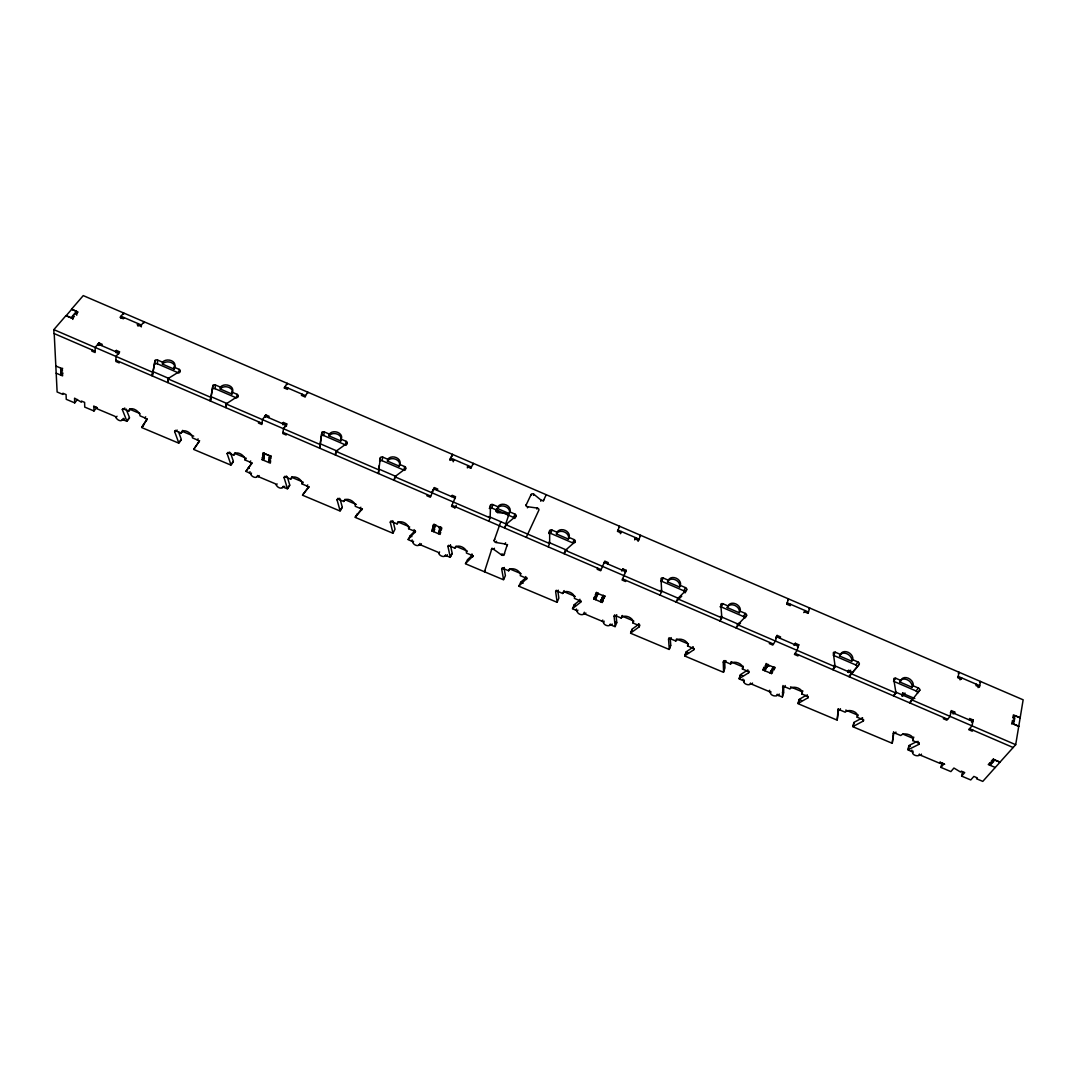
<?xml version="1.0" encoding="UTF-8"?>
<svg xmlns="http://www.w3.org/2000/svg" width="1077" height="1077" viewBox="0 0 1077 1077"><rect width="100%" height="100%" fill="white"/><g stroke="black" fill="none" stroke-linecap="round" stroke-linejoin="round"><path stroke-width="1.5" d="M91.828 349.837L91.828 351.102L95.139 352.529L95.166 347.454L98.909 342.917L102.234 344.344L101.305 345.475M574.795 542.673L575.212 541.637A1.858 1.427 22.2 0 0 574.095 539.604L568.993 537.41A6.489 4.968 21.6 0 0 565.088 530.328A6.489 4.968 21.6 0 0 557.078 532.267L551.976 530.072A1.858 1.414 21.1 0 0 549.674 530.624L549.647 543.131L548.26 546.86M97.967 345.327L97.98 344.048L118.753 353L118.726 353.956M98.896 345.461L98.909 342.917M782.427 696.765L782.979 685.51M783.719 686.574L783.652 692.632L782.333 697.061L778.779 695.567A1.844 1.09 17.5 0 0 776.8 695.54A3.675 2.194 17.6 0 1 772.842 695.473A3.675 2.194 17.6 0 1 770.459 692.874A1.831 1.09 17.8 0 0 769.261 691.569L752.096 684.339A1.831 1.09 18.2 0 0 750.13 684.312A3.662 2.194 18.3 0 1 746.213 684.258A3.662 2.194 18.3 0 1 743.803 681.66A1.831 1.09 18.5 0 0 742.591 680.354L739.064 678.86L740.384 674.781L742.591 675.71M116.303 352.96L116.343 350.429L119.668 351.869L115.979 356.433L115.885 361.482L119.21 362.922L119.237 361.657M120.92 318.159L120.961 316.248L141.356 325.025L141.289 326.923M123.626 314.255L123.653 312.99L120.059 317.338L123.316 318.752L124.218 317.648M515.466 517.579L515.991 516.098A1.858 1.414 19.3 0 0 514.914 514.092L509.825 511.898A6.475 4.941 18.8 0 0 506.109 504.911A6.475 4.941 18.8 0 0 497.964 506.782L492.876 504.601A1.858 1.414 18.3 0 0 490.547 505.126L490.129 517.458L488.904 521.228M138.004 326.156L138.085 323.625L137.196 324.715L140.468 326.129L144.008 321.74L143.955 323.006M152.167 375.873L152.342 372.13L53.85 329.629L65.953 315.628L72.536 318.469L74.421 316.261L72.778 315.548L72.832 319.398M155.034 360.485L152.355 375.523L155.034 360.485A1.885 1.346 5.6 0 1 157.592 360.055L162.56 362.195A6.597 4.698 5.9 0 1 171.445 360.701A6.597 4.698 5.9 0 1 174.178 367.203L174.07 369.088L162.465 364.08L162.56 362.195M174.178 367.203L179.159 369.357L178.917 373.086L157.404 363.811L157.592 360.055M837.246 719.826L838.148 708.693M838.687 709.07L837.125 720.123L797.963 703.644L799.161 699.485L801.598 700.521M179.159 369.357A1.885 1.346 6.2 0 1 179.953 371.228L168.174 378.512L167.958 382.254A1.898 1.36 5.7 0 0 167.689 382.497L167.85 378.821L210.594 397.265L210.271 400.954M847.909 672.358L848.272 670.486M848.73 672.56L848.864 670.136M179.872 372.386L179.953 371.228M212.923 385.445L210.432 400.59L212.923 385.445A1.871 1.36 7.2 0 1 215.44 385.001L220.435 387.155A6.556 4.752 7.6 0 1 229.186 385.593A6.556 4.752 7.6 0 1 232.094 392.176L231.892 394.02L220.246 388.999L220.435 387.155M232.094 392.176L237.088 394.33L236.684 398.005L215.09 388.689L215.44 385.001M378.498 473.126L379.185 465.654M405.289 470.07L405.679 468.535A1.858 1.4 14.3 0 0 404.696 466.583L399.634 464.402A6.489 4.887 13.8 0 0 396.242 457.577A6.489 4.887 13.8 0 0 387.855 459.327L382.806 457.146A1.858 1.4 13.4 0 0 380.396 457.644L378.35 473.517M892.294 742.982L893.614 731.714M893.843 732.858L892.173 743.278L852.836 726.719L853.899 722.505M902.095 696.281L902.62 692.955M902.634 696.348L902.984 692.78M237.088 394.33A1.871 1.36 7.9 0 1 237.923 396.215L226.48 403.673L226.103 407.348A1.885 1.387 7.5 0 0 225.86 407.577L226.17 403.983L320.273 444.599M268.981 460.121L270.61 460.808L270.34 463.123L262.169 459.691L262.425 457.375L264.794 453.794M264.296 455.934L262.653 455.248L262.909 452.919L271.135 456.365L270.865 458.694L269.223 457.994L270.798 455.611M237.802 397.373L237.923 396.215M263.798 460.377L264.552 453.605L269.479 455.679L268.712 462.437L270.287 460.054M319.788 447.79L321.256 435.997A1.858 1.387 11 0 1 323.692 435.525L345.434 444.895A1.858 1.387 11.8 0 1 346.121 445.366M329.374 434.112L329.037 435.902L340.763 440.951L341.113 439.174A6.502 4.846 11.5 0 0 337.882 432.429A6.502 4.846 11.5 0 0 329.374 434.112L324.339 431.944A1.858 1.387 11 0 0 321.902 432.415L319.64 448.167M258.655 421.847L258.493 423.059L261.846 424.5L262.478 419.667L265.75 414.874L269.102 416.328L268.294 417.513M264.767 417.284L264.929 416.072L285.93 425.132L285.795 426.034M265.427 417.297L265.75 414.874M284.678 388.299L284.907 386.778L305.518 395.649L305.316 396.861M287.074 384.556L287.249 383.331L284.113 387.922L287.411 389.349L288.192 388.191M283.009 424.89L283.359 422.48L286.724 423.921L286.361 426.33M286.724 423.921L283.52 428.74L282.807 433.546L286.159 435L286.347 433.802M307.618 393.388L307.807 392.176L304.737 396.807L301.439 395.38L302.206 394.222M993.627 758.895L993.102 761.829L991.365 761.102L992.994 759.272L999.954 762.193L1015.692 744.692L1023.15 699.808L83.252 295.61L71.486 309.234L78.042 312.047L76.157 314.242L74.515 313.542M1020.121 717.874L1014.857 715.68L1013.43 724.107L1018.721 726.315M1011.613 723.973L1014.211 721.146L1014.669 718.494L1012.918 717.74L1013.417 714.859L1020.161 717.767M990.611 762.341L990.1 765.262L994.825 759.945L1000.062 762.139L995.296 767.443L988.269 764.576L989.884 762.772L991.621 763.499M321.471 434.812L321.902 432.415M323.692 435.525L324.339 431.944M995.215 767.497L982.776 781.39L976.502 778.752L977.297 777.863L973.864 776.423L970.754 779.95L961.64 776.113L962.475 771.778M969.367 719.961L969.65 718.494L973.15 720.015L972.033 725.858L968.694 729.654L972.194 731.162L973.043 730.219M335.27 454.911L335.957 451.371L379.158 470.016M335.553 454.602L336.239 451.048L347.077 443.28A1.858 1.387 11.9 0 0 346.148 441.341L341.113 439.174M976.274 684.191L976.004 685.605L979.451 687.086L980.514 681.472L979.908 682.212M345.434 444.895L346.148 441.341M346.848 444.384L347.077 443.28M954.464 713.526L954.747 712.072L951.247 710.564L950.076 716.38L946.818 720.203L943.317 718.696L944.125 717.74M961.64 776.113L964.723 772.586L961.303 771.145L960.536 772.034L953.926 768.036L950.883 771.59L940.961 767.416L941.837 763.108L944.664 764.293M910.469 746.294L908.894 745.634L907.951 749.902L911.532 751.423A1.885 1.09 14.3 0 1 912.65 752.688A3.769 2.181 14.1 0 0 914.898 755.246A3.769 2.181 14.1 0 0 919.071 755.394A1.885 1.09 14 0 1 921.158 755.462L939.804 763.31L940.073 761.951M919.071 755.394L919.354 754.048M921.158 755.462L921.441 754.129M917.133 741.42L909.176 745.405L908.221 749.673L918.869 744.369L919.233 742.767M912.65 752.688L913.013 751.086M918.869 744.369A1.898 1.104 14 0 0 917.9 742.74L918.183 741.393M917.9 742.74L912.744 740.572L913.229 738.432A6.637 3.877 14.2 0 0 913.74 737.058M911.532 751.423L911.829 750.077M380.396 457.644L379.602 461.158A1.844 1.4 13.3 0 1 381.998 460.66L403.821 470.07A1.844 1.4 14.3 0 1 404.387 470.42M381.998 460.66L382.806 457.146M893.183 733.572A1.898 1.104 14.5 0 1 895.606 733.37L895.916 732.037M902.27 694.49A1.858 1.117 14 0 1 904.653 694.248L904.949 692.969M399.634 464.402L399.217 466.153L387.437 461.077L387.855 459.327M394.047 480.288L394.896 476.801L490.022 517.849M394.33 479.965L395.178 476.478L405.679 468.535M403.821 470.07L404.696 466.583M862.435 717.821L854.169 722.277L853.092 726.49L863.31 721.025A1.885 1.104 15.3 0 0 862.273 719.369L862.61 718.036M863.31 721.025L863.633 719.692M862.273 719.369L857.157 717.215L857.696 715.101A6.57 3.891 15.6 0 0 857.884 714.791M441.031 527.743L439.026 531.513L440.695 532.213L440.116 534.407L431.823 530.921L434.394 524.957M435.902 524.889L434.57 527.393L432.9 526.693L433.466 524.486L441.812 527.986L441.22 530.194L439.564 529.494L440.897 526.976M435.135 525.186L433.479 531.621L434.812 529.117M440.143 527.286L438.447 533.707L441.112 528.686L438.635 527.649M837.731 710.268A1.871 1.117 15.9 0 1 840.087 710.039L840.437 708.72M847.936 671.752A1.831 1.117 15.4 0 1 850.265 671.496L850.601 670.231M427.259 494.626L426.95 495.77L430.342 497.237L434.368 487.612L437.76 489.066L437.074 490.331M433.358 490.022L433.681 488.864L454.898 498.018L454.642 498.88M433.721 489.914L434.368 487.612M806.094 695.379L799.403 699.242L798.205 703.402L807.979 697.775L808.356 696.469M449.917 460.364L452.555 454.427L452.232 455.584M807.979 697.775A1.858 1.117 16.7 0 0 806.915 696.092L807.279 694.8M453.242 461.791L453.902 459.475L453.242 460.687L449.903 459.26L452.555 454.427M806.915 696.092L801.813 693.951L802.405 691.865A6.502 3.904 17 0 0 802.782 690.842M782.521 687.072A1.858 1.117 17.3 0 1 784.823 686.816L785.214 685.524M793.964 645.325L795.284 643.292L798.757 644.786L797.101 650.373L794.436 654.426L797.909 655.92L798.569 654.91M451.505 496.551L452.178 495.285L455.571 496.753L451.519 506.378L454.911 507.846L455.261 506.715M467.378 467.876L468.064 465.574L467.418 466.785L470.757 468.226L473.341 463.366L472.991 464.524M778.779 695.567L779.236 694.019M794.866 644.679L795.284 643.292M776.8 695.54L777.177 694.248M471.134 467.876L471.403 467.014L450.576 458.048M506.702 513.487L497.722 512.558A1.777 1.144 26.7 0 1 495.932 510.633L496.443 508.963M769.261 691.569L769.651 690.276M770.459 692.874L770.849 691.582M763.876 667.242L763.028 670.002L771.549 673.583L772.397 670.823M772.142 669.086L773.851 669.8L774.686 667.04M780.125 638.324L780.556 636.938L777.096 635.443L775.803 637.49M790.599 604.318L790.195 605.664L786.789 604.197L788.431 598.866L787.799 599.916M492.054 548.139L484.462 571.766L485.054 570.568M767.201 664.617L765.909 668.736L764.199 668.023L763.028 670.002M767.861 664.172L766.999 666.932L765.289 666.205L766.151 663.459M777.096 635.443L775.373 640.99L772.788 645.069L769.328 643.575L769.974 642.565M765.585 667.969L764.724 670.715L768.197 664.94M505.894 523.395L508.829 514.725M752.096 684.339L752.5 683.06M491.341 549.58A1.817 1.131 26.2 0 1 493.831 549.445L501.519 554.924A1.817 1.131 25.9 0 0 504.009 554.79L506.85 545.958A1.831 1.144 26 0 0 505.019 543.979L495.999 542.498A1.831 1.144 26.3 0 1 494.155 540.533L500.818 521.699M750.13 684.312L750.534 683.033M746.98 670.54L740.613 674.525L739.293 678.618L748.596 672.815L749.08 671.267M742.591 680.354L743.009 679.075M743.803 681.66L744.301 680.125M748.596 672.815A1.844 1.117 18.3 0 0 747.478 671.119L747.882 669.84M747.478 671.119L742.403 668.992L743.063 666.932A6.435 3.918 18.6 0 0 743.332 666.273M489.429 508.532L490.547 505.126M489.497 508.411A1.844 1.414 18.3 0 1 491.758 507.994L492.876 504.601M723.582 672.008L723.259 662.167A1.844 1.117 19 0 1 725.494 661.884L730.556 664.011L731.243 661.965A6.435 3.918 18.6 0 1 731.445 661.668M509.825 511.898L509.246 513.594L497.399 508.479L497.964 506.782M725.494 661.884L725.925 660.605M737.166 624.297A1.804 1.131 18.6 0 1 737.987 624.512L738.391 623.287M723.259 662.167L723.771 660.632M504.709 528.053L505.867 524.687L549.539 543.535M504.951 527.717L506.123 524.351L515.991 516.098M514.819 518.508A1.844 1.414 19.3 0 0 513.729 517.472L514.914 514.092M692.982 647.237L686.345 651.72L684.905 655.745L693.776 649.781A1.831 1.117 19.9 0 0 692.619 648.071L693.063 646.806M693.776 649.781L694.234 648.516M546.241 494.72L543.791 499.849A1.831 1.373 20.2 0 1 541.058 500.118L533.842 494.262A1.831 1.373 19.8 0 0 531.109 494.518L525.818 505.678M530.732 495.582L531.109 494.518M527.407 507.819L527.784 506.755A1.844 1.4 19.7 0 1 526.195 504.615M692.619 648.071L687.57 645.944L688.284 643.925A6.395 3.918 20.2 0 0 688.432 643.602M533.465 495.326L533.842 494.262M670.257 638.298L670.742 645.15L669.275 649.162L668.548 639.173A1.831 1.117 20.6 0 1 670.729 638.876L675.777 640.99L676.518 638.984L688.284 643.925M526.249 537.356L538.85 510.202A1.844 1.4 20.2 0 0 537.261 508.061L527.784 506.755M536.871 509.111L537.261 508.061M540.681 501.182L541.058 500.118M670.675 645.46L669.194 649.471L630.57 633.222L632.132 629.251M543.791 499.849L543.32 501.115M670.729 638.876L671.2 637.611M668.548 639.173L669.113 637.665M548.826 532.846L549.674 530.624M548.731 533.532A1.844 1.414 21.1 0 1 550.684 533.398L551.976 530.072M568.993 537.41L568.319 539.065L556.419 533.936L557.078 532.267M639.173 624.014L632.32 628.995L630.772 632.966L639.213 626.841A1.817 1.117 21.6 0 0 638.001 625.118L638.499 623.879M639.213 626.841L639.9 625.091M638.001 625.118L632.98 623.004L633.761 621.012L622.035 616.098L621.241 618.077L616.219 615.963A1.817 1.117 22.2 0 0 614.092 616.286L615.196 626.41M564.119 553.699L565.452 550.401L661.601 591.892M564.361 553.363L565.694 550.064L575.212 541.637M579.803 600.279L574.324 604.614L572.452 608.774L575.953 610.242A1.791 1.09 23.4 0 1 577.232 611.574A3.594 2.194 23.2 0 0 579.803 614.24A3.594 2.194 23.2 0 0 583.478 614.2A1.791 1.09 23.1 0 1 585.309 614.186L602.258 621.308A1.804 1.09 22.6 0 1 603.524 622.641A3.594 2.194 22.4 0 0 606.068 625.293A3.594 2.194 22.4 0 0 609.784 625.266L610.282 624.041M614.092 616.286L614.698 614.805M609.784 625.266A1.804 1.09 22.3 0 1 611.642 625.266L612.14 624.027M616.219 615.963L616.717 614.725M573.462 543.4A1.844 1.414 22.2 0 0 572.749 542.916L574.095 539.604M603.524 622.641L604.13 621.16M621.806 571.052L622.802 568.885L626.235 570.366L622.062 580.005L625.481 581.486L625.993 580.409M622.264 570.218L622.802 568.885M602.258 621.308L602.757 620.083M601.383 599.674L603.066 600.374L602.191 602.46L593.777 598.933L594.639 596.846L596.321 597.547M598.233 592.996L597.129 595.621L595.433 594.921L596.308 592.808L604.762 596.362L603.874 598.462L602.191 597.748L603.282 595.123M595.46 599.633L598.004 593.521M602.191 602.46L603.282 599.835M603.874 598.462L604.978 595.823M601.599 599.135L600.508 601.76L603.066 595.648M607.67 563.931L608.236 562.611L604.803 561.13L600.643 570.756L597.223 569.275L597.695 568.198M593.777 598.933L594.881 596.308M595.433 594.921L596.55 592.296M583.478 614.2L584.313 612.248M585.309 614.186L585.834 612.961M577.232 611.574L577.864 610.107M572.641 608.518L580.638 602.218A1.804 1.117 23.4 0 0 579.386 600.481L579.911 599.256M575.953 610.242L576.478 609.017M580.638 602.218L581.163 600.993M557.146 602.003L555.638 591.717A1.804 1.117 24 0 1 557.698 591.367L562.692 593.481L563.554 591.529L575.226 596.429M617.633 530.894L617.996 530.072L639.051 539.133L638.042 541.314M619.248 527.097L619.612 526.276L617.458 531.338L620.823 532.792L621.362 531.513L620.392 533.707M603.766 563.54L604.251 562.45L625.697 571.699M555.638 591.717L556.284 590.25M557.698 591.367L558.236 590.156M634.676 539.86L635.672 537.679L635.147 538.958L638.513 540.398L640.613 535.296L640.236 536.117M625.239 572.533L626.235 570.366M518.993 585.942L527.245 578.053M526.559 579.493A1.804 1.104 25 0 0 525.266 577.743L525.832 576.545M503.565 579.453L501.68 569.033A1.804 1.104 25.7 0 1 503.686 568.669L508.654 570.77L509.583 568.844L521.187 573.718M503.686 568.669L504.265 567.471M501.68 569.033L502.259 567.835M506.85 545.958L507.55 544.504M504.009 554.79L504.588 553.591M505.019 543.979L505.598 542.781M501.519 554.924L502.097 553.726M495.999 542.498L496.591 541.287M493.831 549.445L494.424 548.247M494.155 540.533L494.747 539.321M660.78 581.042A1.858 1.427 26.4 0 1 661.628 581.243L663.23 578.026L668.359 580.247A6.543 4.968 26.8 0 1 676.127 578.174A6.543 4.968 26.8 0 1 680.354 585.417L685.497 587.638A1.871 1.427 27.4 0 1 686.722 589.711L685.578 591.892M465.574 563.473L473.328 555.692M495.932 510.633L496.51 509.488M497.722 512.558L498.301 511.413M472.736 556.876A1.804 1.104 26.7 0 0 471.403 555.113L471.995 553.915M659.999 595.083L661.682 591.475L660.995 578.618A1.871 1.427 26.4 0 1 663.23 578.026M680.354 585.417L679.533 587.019L667.552 581.849L668.359 580.247M452.152 553.578L450.199 557.347L446.753 555.894A1.791 1.09 27.3 0 0 445.016 555.947A3.568 2.167 27.4 0 1 441.543 556.069A3.568 2.167 27.4 0 1 438.837 553.363A1.791 1.077 27.6 0 0 437.491 552.003L420.784 544.975A1.791 1.077 28 0 0 419.061 545.029A3.568 2.167 28.2 0 1 415.628 545.164A3.568 2.167 28.2 0 1 412.908 542.445A1.791 1.077 28.3 0 0 411.535 541.085L408.089 539.631L410.27 535.632L415.291 530.557M450.482 545.339L452.165 553.241L450.226 557.011L447.951 546.456A1.804 1.104 27.4 0 1 449.903 546.079L454.857 548.166L455.84 546.268L467.405 551.128M449.903 546.079L450.523 544.895M445.016 555.947L445.622 554.776M446.753 555.894L447.359 554.722M447.951 546.456L448.57 545.285M675.966 601.989L677.837 598.449L686.722 589.711M438.837 553.363L439.578 551.949M685.47 592.094L685.053 592.888A1.871 1.427 27.4 0 0 683.841 590.815L685.497 587.638M454.911 507.846L456.258 505.315M432.9 526.693L434.246 524.189M431.823 530.921L433.156 528.417M419.061 545.029L419.936 543.4M420.784 544.975L421.403 543.804M412.908 542.445L413.541 541.273M408.237 539.348L415.587 531.419M411.535 541.085L412.168 539.914M431.608 492.647L433.681 488.864M414.941 532.59A1.804 1.104 28.4 0 0 413.568 530.813L414.201 529.642M413.568 530.813L408.627 528.726L409.65 526.868M392.943 532.927L390.278 522.224A1.804 1.09 29.1 0 1 392.176 521.82L397.103 523.893L398.14 522.035A6.3 3.85 28.8 0 1 398.248 521.699M390.278 522.224L391.072 520.837M392.176 521.82L392.822 520.649M720.001 606.755A1.871 1.427 29.1 0 1 721.186 606.916L722.963 603.78L728.119 606.001A6.583 4.968 29.5 0 1 735.739 603.874A6.583 4.968 29.5 0 1 740.155 611.197L745.324 613.419A1.885 1.427 30 0 1 746.59 615.519L746.011 616.502M740.155 611.197L739.253 612.759L727.217 607.576L728.119 606.001M720.055 620.567L721.832 617.444L720.769 604.385A1.885 1.427 29 0 1 722.963 603.78M719.988 620.985L721.778 617.861L677.621 598.812M361.778 508.667L355.302 517.081L362.41 508.788M361.603 510.175A1.804 1.09 30 0 0 360.176 508.371L360.849 507.227M357.322 513.702L355.181 517.377L392.943 533.263L395.017 529.211L393.199 521.874M736.022 627.904L738.055 624.445L746.59 615.519M744.759 617.929A1.885 1.414 30 0 0 743.48 616.542L745.324 613.419M745.324 617.659L745.782 616.892M340.009 498.92L342.257 507.038L340.076 510.686L337.047 499.849A1.804 1.09 30.6 0 1 338.878 499.418L343.792 501.492L344.896 499.661A6.3 3.81 30.3 0 1 344.977 499.311M342.271 507.375L340.09 511.023L302.489 495.205L308.534 486.898M765.289 666.205L766.487 664.226L775.05 667.821L773.851 669.8M337.047 499.849L338.016 498.247M338.878 499.418L339.578 498.288M769.84 672.869L773.34 667.094M771.549 673.583L772.747 671.617L771.038 670.89M147.28 418.67L141.787 427.259L147.011 419.599M786.722 603.645L787.206 602.864L808.477 612.019L807.642 613.298M302.597 494.922L309.207 486.723M308.493 487.854A1.804 1.077 31.5 0 0 307.039 486.037L307.739 484.906M307.039 486.037L302.139 483.99L303.283 482.173M776.019 637.853L776.665 636.83L798.34 646.187L797.842 646.94M289.767 485.296L287.478 488.891L284.059 487.464A1.791 1.064 31.8 0 0 282.443 487.558A3.581 2.114 32 0 1 279.212 487.76A3.581 2.114 32 0 1 276.358 485A1.791 1.05 32.1 0 0 274.931 483.613L258.44 476.68A1.791 1.05 32.5 0 0 256.838 476.788A3.594 2.114 32.6 0 1 253.647 477.003A3.594 2.114 32.6 0 1 250.766 474.23A1.791 1.05 32.7 0 0 249.312 472.843L245.919 471.416L251.466 463.514M284.059 487.464L284.786 486.333M287.222 476.734L289.74 484.946L287.451 488.541L284.059 477.582A1.804 1.077 32 0 1 285.822 477.124L290.723 479.184L291.867 477.38A6.314 3.783 31.8 0 1 292.069 476.694M282.443 487.558L283.305 486.212M803.752 612.598L805.071 610.551L804.667 611.884L808.073 613.351L809.662 607.993L809.164 608.774M284.059 477.582L284.92 476.236M285.822 477.124L286.549 476.007M276.358 485L277.085 483.883M797.424 646.819L798.757 644.786M256.838 476.788L257.726 475.455M258.44 476.68L259.18 475.563M262.653 455.248L264.242 452.865M250.766 474.23L251.506 473.113M262.169 459.691L263.744 457.308M283.52 428.74L285.93 425.132M249.312 472.843L250.066 471.726M282.564 423.678L283.359 422.48M246.014 471.12L251.48 463.891A1.817 1.064 32.9 0 0 249.972 462.06L250.726 460.956M251.48 463.891L252.233 462.773M249.972 462.06L245.098 460.014L246.296 458.237M233.386 461.589L230.976 465.129L193.712 449.446L198.801 441.974M230.532 452.919L233.346 461.239L230.936 464.766L227.153 453.673A1.817 1.064 33.5 0 1 228.876 453.202L233.736 455.234L234.948 453.471A6.341 3.743 33.2 0 1 235.109 452.771M193.793 449.149L199.635 440.681M228.876 453.202L229.63 452.084M227.153 453.673L228.068 452.34M840.612 654.493L835.415 652.258L833.329 655.274L855.771 664.953A1.912 1.414 34.3 0 1 857.144 667.107L849.282 676.343L859.311 664.119A1.912 1.414 34.3 0 0 857.938 661.965L852.742 659.73A6.691 4.941 33.9 0 0 847.976 652.231A6.691 4.941 33.9 0 0 840.612 654.493L839.562 656.001L851.665 661.224L852.742 659.73M835.092 666.313L832.992 669.315A1.925 1.427 33.9 0 1 832.965 669.692L835.052 666.744A1.925 1.427 33.9 0 0 835.092 666.313L833.302 652.904A1.912 1.414 33.5 0 1 835.415 652.258M198.855 441.772A1.817 1.05 34.2 0 0 197.306 439.928L198.087 438.837M855.771 664.953L857.938 661.965M181.34 439.712L178.822 443.185L141.72 427.569L142.689 426.277M849.093 676.719L851.261 673.731L895.889 692.996L893.6 695.93A1.939 1.427 36 0 0 893.627 695.486L895.916 692.551L893.722 678.954A1.925 1.414 35.5 0 1 895.795 678.281L901.018 680.529A6.772 4.914 35.9 0 1 908.248 678.2A6.772 4.914 35.9 0 1 913.188 685.78L918.398 688.028A1.939 1.4 36.2 0 1 919.825 690.209L909.971 702.541L912.313 699.633M857.144 667.107L859.311 664.119M178.472 431.648L181.286 439.349L178.769 442.822L174.636 431.594A1.817 1.05 34.7 0 1 176.291 431.11L181.138 433.142L182.417 431.392A6.368 3.702 34.5 0 1 182.686 430.356M174.636 431.594L175.591 430.288M176.291 431.11L177.099 430.019M142.851 426.061L144.318 424.123M126.117 409.045L129.469 417.553L126.83 420.972L122.347 409.61A1.831 1.037 35.8 0 1 123.949 409.098L128.769 411.131A6.422 3.648 35.6 0 1 134.45 409.341A6.422 3.648 35.6 0 1 140.037 415.857L144.87 417.889L145.691 416.812M129.523 417.916L126.898 421.336L123.532 419.922A1.817 1.023 35.6 0 0 122.038 420.07A3.635 2.046 35.7 0 1 119.035 420.353A3.635 2.046 35.7 0 1 116.02 417.539A1.817 1.023 35.7 0 0 114.525 416.126L97.092 408.802L97.078 407.618L93.887 406.285L93.995 410.983L84.733 407.093L84.612 402.381L81.421 401.048L81.462 402.219L74.555 398.153L74.73 402.879L66.262 399.325L66.06 394.572L62.883 393.24L62.937 394.438L57.121 391.988L54.213 333.601M123.532 419.922L124.367 418.845M895.795 678.281L893.533 681.243L916.069 690.949A1.939 1.4 36.3 0 1 917.483 693.13L919.825 690.209M128.769 411.131L130.102 409.408A6.408 3.648 35.6 0 1 130.196 408.695M122.038 420.07L123.357 418.347M123.949 409.098L124.784 408.021M116.02 417.539L117.016 416.26M122.347 409.61L123.168 408.533M913.188 685.78L912.017 687.247L899.874 682.01L901.018 680.529M93.995 410.983L96.674 407.604L93.605 406.312M916.069 690.949L918.398 688.028M909.809 702.918L912.138 700.01L1015.692 744.692M115.427 351.573L116.343 350.429M74.73 402.879L77.45 399.513M958.261 673.233L959.068 672.25L957.924 677.823L961.371 679.304L961.653 677.904L960.038 679.856M957.615 677.164L958.22 676.437L979.72 685.686L978.064 687.611M62.87 372.979L60.999 375.213L60.675 368.051M62.654 368.28L60.783 370.515L62.399 371.202L62.291 368.738L55.829 366.018M939.804 763.31L940.544 762.408L943.964 763.849L940.961 767.416M950.345 712.732L950.964 712.018L972.881 721.469L972.248 722.182M953.118 713.984L954.747 712.072M76.615 311.347L71.095 317.755L66.168 315.696L71.701 309.287L76.615 311.347L76.736 315.224M1013.201 717.592L1014.857 715.68M971.481 721.913L973.15 720.015M736.237 627.541L740.491 623.085M676.181 601.626L681.728 596.173M472.399 555.153L467.499 559.69L465.426 563.756L503.538 579.789L505.396 575.63L503.996 567.821M525.98 577.662L520.797 582.105L518.818 586.211L557.105 602.312L558.869 598.112L557.846 591.058M737.987 624.512L739.226 625.023M850.265 671.496L852.769 672.546M904.653 694.248L914.817 698.515M766.434 665.209L768.991 666.286M60.891 372.763L62.493 373.45L62.601 375.886L56.179 373.194M262.425 457.375L264.053 458.062M432.375 528.726L434.044 529.426M130.102 409.408L139.943 413.541M182.417 431.392L193.712 436.145M234.948 453.471L244.883 457.644M291.867 477.38L301.856 481.581M344.896 499.661L356.352 504.467M398.14 522.035L408.21 526.263M731.243 661.965L743.063 666.932M790.531 686.884L802.405 691.865M845.755 710.08L857.696 715.101M902.728 734.016L913.229 738.432M197.306 439.928L192.46 437.895A6.381 3.702 34.5 0 0 187.008 431.419A6.381 3.702 34.5 0 0 181.138 433.142M360.176 508.371L355.262 506.311A6.314 3.81 30.3 0 0 350.254 499.997A6.314 3.81 30.3 0 0 343.792 501.492M471.403 555.113L466.435 553.026A6.3 3.864 27 0 0 461.723 546.82A6.3 3.864 27 0 0 454.857 548.166M525.266 577.743L520.285 575.657A6.314 3.891 25.4 0 0 515.721 569.491A6.314 3.891 25.4 0 0 508.654 570.77M579.386 600.481L574.378 598.381A6.327 3.904 23.7 0 0 569.962 592.283A6.327 3.904 23.7 0 0 562.692 593.481M784.823 686.816L789.912 688.957A6.502 3.904 17 0 1 798.03 688.082A6.502 3.904 17 0 1 801.813 693.951M840.087 710.039L845.203 712.193A6.57 3.891 15.6 0 1 853.536 711.399A6.57 3.891 15.6 0 1 857.157 717.215M895.606 733.37L900.749 735.524A6.65 3.877 14.3 0 1 909.284 734.81A6.65 3.877 14.3 0 1 912.744 740.572M248.302 467.862L249.352 468.307M410.135 535.902L411.845 536.629M520.622 582.374L523.005 583.371M574.135 604.87L575.67 605.516M614.765 621.954L616.731 622.789M688.553 652.985L686.13 651.962L684.689 655.987L723.502 672.317L724.942 667.942L724.7 660.564M782.454 692.457L783.558 692.928M611.642 625.266L615.142 626.733L616.798 622.466L616.044 615.519M1014.211 721.146L1012.474 720.392L1011.976 723.3L1018.761 726.221M491.758 507.994L513.729 517.472M550.684 533.398L572.749 542.916M661.628 581.243L683.841 590.815M721.186 606.916L743.48 616.542M152.557 371.417L169.372 378.673M210.648 396.498L227.476 403.754M320.825 444.034L337.639 451.29M378.902 469.087L395.717 476.344M488.81 516.516L506.984 524.364M548.556 542.31L567.04 550.28M660.053 590.411L678.591 598.408M720.298 616.407L738.835 624.404M833.8 665.384L852.338 673.381M895.593 692.053L912.582 699.39M737.853 624.808L835.052 666.744M95.153 351.264L53.958 333.48L53.85 329.629M115.912 360.23L262.007 423.288M282.982 432.348L430.652 496.093M451.855 505.248L601.114 569.679M622.546 578.928L773.434 644.059M795.095 653.402L947.625 719.248M969.529 728.698L1013.094 747.505M507.334 514.281A1.777 1.144 26.4 0 1 508.263 515.883M144.87 417.889A1.831 1.05 35.4 0 1 146.459 419.747M233.736 455.234A6.354 3.743 33.2 0 1 239.794 453.592A6.354 3.743 33.2 0 1 245.098 460.014M290.723 479.184A6.327 3.783 31.8 0 1 296.983 477.609A6.327 3.783 31.8 0 1 302.139 483.99M397.103 523.893A6.3 3.837 28.8 0 1 403.754 522.466A6.3 3.837 28.8 0 1 408.627 528.726M621.241 618.077A6.368 3.918 21.9 0 1 628.726 616.959A6.368 3.918 21.9 0 1 632.98 623.004M675.777 640.99A6.408 3.918 20.2 0 1 683.464 639.953A6.408 3.918 20.2 0 1 687.57 645.944M730.556 664.011A6.449 3.918 18.6 0 1 738.459 663.055A6.449 3.918 18.6 0 1 742.403 668.992M563.904 590.896A6.327 3.904 23.7 0 1 564.173 590.613M622.035 616.098A6.354 3.918 21.9 0 1 622.425 615.479M895.916 692.551A1.939 1.427 35.9 0 1 895.889 692.996M899.874 682.01A6.758 4.914 35.9 0 1 907.09 679.681A6.758 4.914 35.9 0 1 912.017 687.247M839.562 656.001A6.677 4.941 33.9 0 1 846.912 653.739A6.677 4.941 33.9 0 1 851.665 661.224M727.217 607.576A6.57 4.968 29.5 0 1 734.837 605.436A6.57 4.968 29.5 0 1 739.253 612.759M667.552 581.849A6.529 4.968 26.9 0 1 675.306 579.789A6.529 4.968 26.9 0 1 679.533 587.019M556.419 533.936A6.475 4.954 21.6 0 1 564.429 531.998A6.475 4.954 21.6 0 1 568.319 539.065M154.859 364.241A1.885 1.346 5.5 0 1 157.404 363.811M167.904 378.754A1.898 1.36 5.8 0 1 168.174 378.512M212.586 389.134A1.871 1.36 7.2 0 1 215.09 388.689M226.237 403.902A1.885 1.387 7.5 0 1 226.48 403.673M497.399 508.479A6.462 4.941 18.8 0 1 505.53 506.607A6.462 4.941 18.8 0 1 509.246 513.594M387.437 461.077A6.475 4.887 13.8 0 1 395.824 459.327A6.475 4.887 13.8 0 1 399.217 466.153M329.037 435.902A6.489 4.846 11.4 0 1 337.545 434.219A6.489 4.846 11.4 0 1 340.763 440.951M220.246 388.999A6.543 4.752 7.6 0 1 228.997 387.437A6.543 4.752 7.6 0 1 231.892 394.02M162.465 364.08A6.583 4.698 5.9 0 1 171.337 362.586A6.583 4.698 5.9 0 1 174.07 369.088"/></g></svg>
